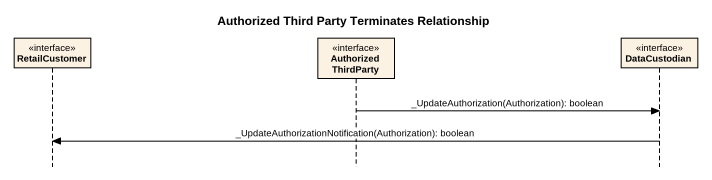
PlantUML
@startuml
title Authorized Third Party Terminates Relationship
hide footbox
participant RetailCustomer <<interface>>
participant "Authorized ThirdParty" as Authorized_ThirdParty <<interface>>
participant DataCustodian <<interface>>

Authorized_ThirdParty -> DataCustodian : _UpdateAuthorization(Authorization): boolean
DataCustodian -> RetailCustomer : _UpdateAuthorizationNotification(Authorization): boolean
@enduml
